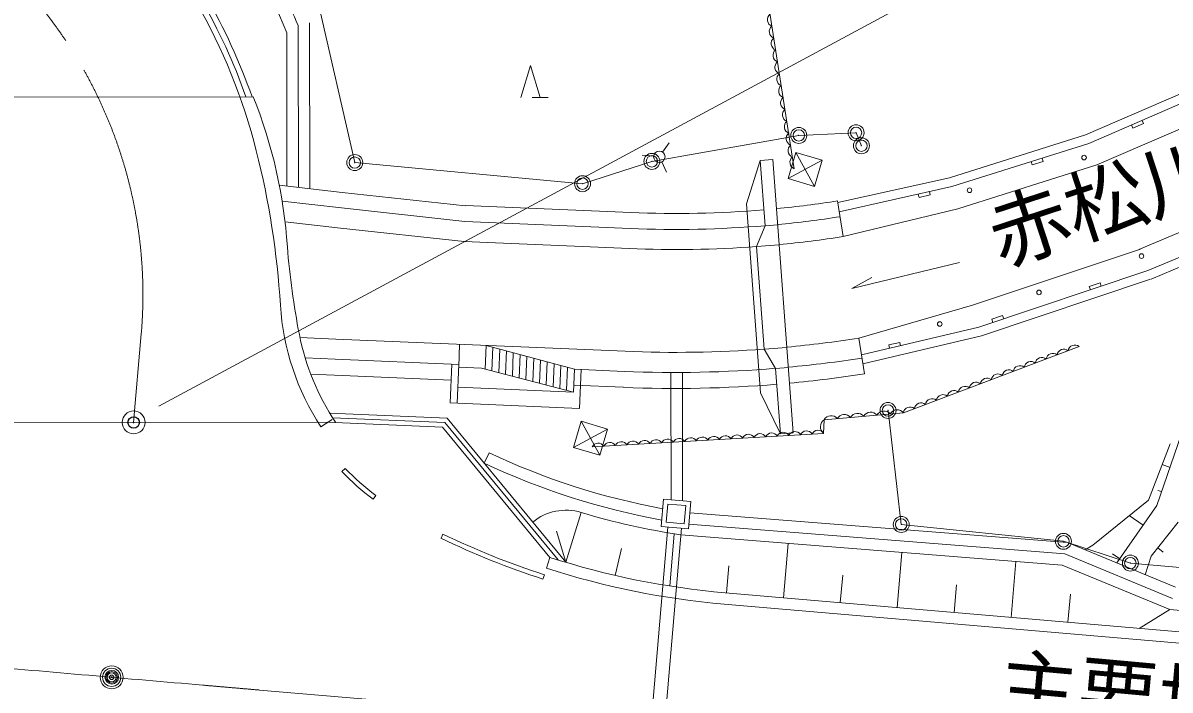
# Model space of a CAD drawing. Units: millimetres, scale not verified. Extents: x 40000 to 680000, y 20000 to 380000.
# Drawn here: x 149734 to 199950, y 274425 to 303626 of the extents above; entities that cross this region are included whole.
import ezdxf
from ezdxf.enums import TextEntityAlignment as Align

# ---------------------------------------------------------------- set-up
doc = ezdxf.new("R2010")
doc.units = ezdxf.units.MM
doc.header["$LTSCALE"] = 1000
doc.header["$PDMODE"] = 32
doc.header["$PDSIZE"] = 500
doc.linetypes.add('CHAIN', pattern=[18.5, 12, -1.5, 3.5, -1.5])
for name, color, linetype, lineweight in [('M-BGD', 7, 'Continuous', 13), ('M-BMK', 2, 'CHAIN', 13), ('M-BMK-ROW', 30, 'Continuous', 13), ('M-BMK-SRVR', 3, 'Continuous', 13), ('M-STR-HTXT', 7, 'Continuous', 13), ('M-STR-STR1', 1, 'Continuous', 13)]:
    doc.layers.add(name, color=color, linetype=linetype, lineweight=lineweight)
doc.layers.add('M-OTRS', color=6, linetype='Continuous')
doc.styles.add('ＭＳ ゴシック', font='')
doc.styles.get('ＭＳ ゴシック').set_extended_font_data('MS Gothic')

msp = doc.modelspace()

# ---------------------------------------------------------------- linework, layer by layer
at = {"layer": 'M-BGD'}
for p, q in [((155684, 286850), (218501, 320668)), ((161281, 303192), (160533, 304969)), ((182353, 304525), (183502, 297241)), ((161791, 296432), (161781, 303521)), ((162291, 296374), (162281, 303626)), ((161291, 296490), (161281, 303192)), ((161288, 298892), (161283, 301892)), ((171534, 300364), (171954, 301764)), ((171954, 301764), (172374, 300364)), ((172724, 300364), (172024, 300364)), ((200403, 300521), (196254, 298727)), ((196394, 298352), (200591, 300166)), ((198722, 299358), (198781, 299221)), ((196743, 297414), (201063, 299281)), ((198263, 299160), (198322, 299022)), ((198322, 299022), (198781, 299221)), ((177734, 297974), (178020, 298384)), ((196254, 298727), (190296, 296850)), ((190400, 296463), (196394, 298352)), ((177343, 297790), (176844, 297832)), ((183229, 296811), (183567, 297962)), ((183567, 297962), (184719, 297623)), ((183567, 297962), (184380, 296472)), ((177698, 297542), (177911, 297090)), ((182565, 297653), (182007, 297611)), ((182219, 294749), (182007, 297611)), ((183455, 285686), (182565, 297653)), ((183229, 296811), (184719, 297623)), ((184719, 297623), (184380, 296472)), ((190659, 295496), (196743, 297414)), ((193873, 297558), (193919, 297415)), ((193919, 297415), (194395, 297565)), ((194350, 297708), (194395, 297565)), ((184380, 296472), (183229, 296811)), ((190296, 296850), (185409, 295761)), ((163705, 296209), (160956, 296529)), ((185470, 295365), (190400, 296463)), ((163676, 295527), (161082, 295825)), ((169108, 295618), (163705, 296209)), ((185640, 294274), (185397, 295836)), ((188930, 296136), (188962, 295989)), ((188962, 295989), (189450, 296098)), ((189418, 296244), (189450, 296098)), ((169079, 294936), (163676, 295527)), ((176348, 295329), (169109, 295636)), ((185640, 294274), (190659, 295496)), ((163638, 294648), (161209, 294914)), ((176319, 294629), (169079, 294936)), ((182778, 294791), (182219, 294749)), ((201821, 295071), (198583, 293705)), ((169042, 294057), (163638, 294648)), ((181846, 293839), (182219, 294749)), ((176282, 293750), (169042, 294057)), ((182843, 293913), (181846, 293839)), ((182180, 289351), (181846, 293839)), ((202244, 294164), (198971, 292783)), ((202413, 293801), (199127, 292415)), ((198654, 293731), (191309, 291271)), ((186024, 292002), (190732, 293146)), ((198971, 292783), (191583, 290308)), ((191693, 289923), (199099, 292404)), ((196889, 292244), (196415, 292085)), ((196463, 291943), (196415, 292085)), ((196937, 292102), (196889, 292244)), ((191309, 291271), (186331, 289828)), ((192622, 290815), (192148, 290656)), ((192670, 290672), (192622, 290815)), ((191583, 290308), (186445, 289095)), ((192196, 290514), (192148, 290656)), ((163433, 289791), (161860, 289858)), ((176091, 289254), (163433, 289791)), ((186574, 288266), (186331, 289828)), ((186507, 288699), (191693, 289923)), ((168852, 289561), (168809, 288562)), ((170014, 289512), (169970, 288478)), ((173873, 288468), (170014, 289512)), ((170311, 289432), (170267, 288400)), ((170607, 289351), (170564, 288322)), ((170904, 289271), (170861, 288245)), ((183177, 289426), (182180, 289351)), ((182180, 289351), (182684, 288506)), ((188123, 289645), (187636, 289531)), ((187670, 289385), (187636, 289531)), ((188157, 289499), (188123, 289645)), ((195968, 289457), (188281, 286566)), ((163395, 288912), (162089, 288960)), ((168814, 288682), (163395, 288912)), ((171201, 289191), (171158, 288167)), ((171498, 289110), (171455, 288089)), ((171795, 289030), (171752, 288012)), ((172092, 288950), (172049, 287934)), ((172389, 288869), (172346, 287857)), ((172686, 288789), (172643, 287779)), ((163366, 288212), (162331, 288251)), ((168443, 286996), (168515, 288695)), ((168742, 286984), (168814, 288682)), ((169808, 288520), (168809, 288562)), ((173831, 287468), (169808, 288520)), ((172982, 288709), (172940, 287701)), ((173279, 288628), (173237, 287624)), ((173576, 288548), (173534, 287546)), ((173873, 288468), (173831, 287468)), ((176054, 288375), (173873, 288468)), ((174173, 288455), (174101, 286756)), ((178101, 288327), (178106, 282754)), ((178601, 288328), (178606, 282710)), ((183242, 288548), (182684, 288506)), ((182897, 285644), (182684, 288506)), ((168485, 287995), (163366, 288212)), ((176024, 287676), (173843, 287768)), ((173831, 287468), (168772, 287683)), ((174101, 286756), (168443, 286996)), ((162775, 285945), (163277, 286274)), ((168300, 286330), (163162, 286548)), ((168202, 286134), (163289, 286342)), ((168300, 286330), (173503, 280016)), ((184802, 286258), (184784, 285662)), ((188281, 286566), (184802, 286258)), ((168105, 285938), (163051, 286152)), ((168105, 285938), (172806, 280233)), ((168202, 286134), (173157, 280122)), ((173837, 285040), (174176, 286191)), ((173837, 285040), (175327, 285852)), ((174176, 286191), (175327, 285852)), ((174176, 286191), (174989, 284701)), ((175327, 285852), (174989, 284701)), ((200602, 286058), (199369, 282501)), ((184784, 285662), (174655, 285067)), ((183455, 285686), (182897, 285644)), ((170139, 284809), (169926, 284357)), ((174989, 284701), (173837, 285040)), ((199951, 285209), (199004, 282743)), ((199949, 284173), (199599, 284295)), ((163696, 283989), (163840, 284128)), ((165065, 282776), (165185, 282935)), ((177673, 281586), (177776, 282782)), ((178971, 282679), (177776, 282782)), ((199004, 282743), (196563, 280768)), ((199580, 283110), (199417, 283167)), ((177889, 281768), (177958, 282566)), ((178755, 282497), (177958, 282566)), ((178686, 281700), (178755, 282497)), ((178869, 281483), (178971, 282679)), ((199369, 282501), (197616, 279989)), ((174171, 282198), (173503, 280016)), ((178686, 281700), (177889, 281768)), ((195464, 280879), (178929, 282185)), ((198769, 281642), (198164, 282064)), ((199130, 280286), (200303, 281769)), ((168121, 281248), (168035, 281068)), ((173098, 281378), (173503, 280016)), ((176371, 262952), (177972, 281561)), ((176969, 262900), (178570, 281509)), ((178869, 281483), (177673, 281586)), ((178051, 278979), (178247, 281259)), ((195228, 279895), (178540, 281213)), ((195346, 280387), (178886, 281687)), ((183230, 280842), (183025, 278465)), ((195464, 280879), (200182, 278929)), ((196563, 280768), (196239, 280559)), ((172652, 279758), (172806, 280233)), ((175666, 279442), (175937, 280617)), ((188214, 280449), (188007, 278036)), ((195346, 280387), (200062, 278437)), ((197745, 280173), (197433, 280390)), ((198867, 279472), (199130, 280286)), ((199416, 280648), (199646, 280465)), ((180636, 279859), (180534, 278679)), ((193199, 280055), (192988, 277608)), ((195228, 279895), (199942, 277946)), ((172498, 279282), (172559, 279472)), ((185619, 279448), (185516, 278251)), ((190602, 279037), (190498, 277822)), ((207236, 276382), (180469, 278685)), ((195585, 278626), (195479, 277393)), ((207193, 275884), (180426, 278187)), ((198593, 277126), (199942, 277946)), ((207515, 277294), (199942, 277946))]:
    msp.add_line(p, q, dxfattribs=at)
msp.add_lwpolyline([(182007, 297611), (181406, 295711), (182021, 287434), (182897, 285644)], dxfattribs=at)
for centre, radius in [((177592, 297769), 250), ((196185, 297733), 100), ((191173, 296303), 100), ((198699, 293422), 100), ((194211, 291832), 100), ((189867, 290449), 100)]:
    msp.add_circle(centre, radius, dxfattribs=at)
for centre, radius, start, end in [((134985, 291719), 29280, 23.7708, 26.9233), ((134985, 291719), 25750, 14.1848, 29.8855), ((134985, 291719), 26000, 19.4822, 29.8887), ((134985, 291719), 26250, 19.2901, 29.8919), ((182630, 303769), 306, 129.6383, 248.2879), ((182712, 303249), 306, 129.6383, 248.2879), ((182794, 302728), 306, 129.6383, 248.2879), ((182876, 302208), 306, 129.6383, 248.2879), ((182958, 301688), 306, 129.6383, 248.2879), ((183041, 301167), 306, 129.6383, 248.2879), ((183123, 300647), 306, 129.6383, 248.2879), ((183205, 300127), 306, 129.6383, 248.2879), ((183287, 299606), 306, 129.6383, 248.2879), ((183369, 299086), 306, 129.6383, 248.2879), ((183451, 298566), 306, 129.6383, 248.2879), ((124078, 288962), 37000, 3.5826, 14.1848), ((183533, 298045), 306, 129.6383, 248.2879), ((183615, 297525), 306, 129.6383, 248.2879), ((178304, 341457), 46170, 275.4948, 278.8374), ((178304, 341457), 46170, 267.5724, 274.7998), ((178304, 341457), 46870, 275.4763, 278.8374), ((178304, 341457), 46870, 267.5724, 274.7917), ((178304, 341457), 47750, 275.4538, 278.8374), ((178304, 341457), 47750, 267.5724, 274.2538), ((171984, 291961), 11000, 183.5826, 213.1541), ((178304, 341457), 52250, 275.3504, 278.8374), ((178304, 341457), 52250, 267.5724, 274.2538), ((195298, 289051), 295, 50.0041, 171.2224), ((195778, 289232), 295, 50.0041, 171.2224), ((178304, 341457), 53130, 275.3322, 278.8374), ((193857, 288509), 295, 50.0041, 171.2224), ((194337, 288690), 295, 50.0041, 171.2224), ((194818, 288870), 295, 50.0041, 171.2224), ((178304, 341457), 53130, 267.5724, 274.7283), ((178304, 341457), 53830, 275.3182, 278.8374), ((192415, 287967), 295, 50.0041, 171.2224), ((192896, 288148), 295, 50.0041, 171.2224), ((193376, 288328), 295, 50.0041, 171.2224), ((178304, 341457), 53830, 267.5724, 274.7221), ((191454, 287605), 295, 50.0041, 171.2224), ((191935, 287786), 295, 50.0041, 171.2224), ((190013, 287063), 295, 50.0041, 171.2224), ((190494, 287244), 295, 50.0041, 171.2224), ((190974, 287425), 295, 50.0041, 171.2224), ((188572, 286521), 295, 50.0041, 171.2224), ((189052, 286702), 295, 50.0041, 171.2224), ((189533, 286883), 295, 50.0041, 171.2224), ((185014, 285953), 370, 124.767, 231.7182), ((185111, 286077), 357, 40.5286, 149.6043), ((185690, 286128), 357, 40.5286, 149.6043), ((186270, 286180), 357, 40.5286, 149.6043), ((186850, 286231), 357, 40.5286, 149.6043), ((187429, 286282), 357, 40.5286, 149.6043), ((188009, 286334), 357, 40.5286, 149.6043), ((183526, 285449), 290, 32.1741, 154.5593), ((184033, 285478), 290, 32.1741, 154.5593), ((184539, 285508), 290, 32.1741, 154.5593), ((174916, 284942), 290, 32.1741, 154.5593), ((175423, 284972), 290, 32.1741, 154.5593), ((175929, 285002), 290, 32.1741, 154.5593), ((176436, 285032), 290, 32.1741, 154.5593), ((176942, 285061), 290, 32.1741, 154.5593), ((177448, 285091), 290, 32.1741, 154.5593), ((177955, 285121), 290, 32.1741, 154.5593), ((178461, 285151), 290, 32.1741, 154.5593), ((178968, 285181), 290, 32.1741, 154.5593), ((179474, 285210), 290, 32.1741, 154.5593), ((179981, 285240), 290, 32.1741, 154.5593), ((180487, 285270), 290, 32.1741, 154.5593), ((180994, 285300), 290, 32.1741, 154.5593), ((181500, 285330), 290, 32.1741, 154.5593), ((182007, 285359), 290, 32.1741, 154.5593), ((182513, 285389), 290, 32.1741, 154.5593), ((183020, 285419), 290, 32.1741, 154.5593), ((183426, 313058), 31218, 244.8091, 259.5043), ((183426, 313058), 31718, 244.8091, 259.5926), ((171984, 291961), 11500, 223.8843, 233.0111), ((171984, 291961), 11300, 223.8843, 233.0111), ((173503, 280016), 2282, 72.9843, 129.4923), ((183426, 313058), 32218, 253.3053, 261.276), ((183426, 313058), 35300, 244.3057, 252.0704), ((183426, 313058), 35500, 244.3057, 252.0704), ((183426, 313058), 34500, 252.0704, 265.0824), ((183426, 313058), 35000, 252.0704, 265.0824)]:
    msp.add_arc(centre, radius, start, end, dxfattribs=at)
at = {"layer": 'M-BMK'}
for p, q in [((154913, 290012), (154580, 286140)), ((223485, 268972), (160095, 274425))]:
    msp.add_line(p, q, dxfattribs=at)
msp.add_arc((134987, 291727), 20000, 355.0811, 103.7908, dxfattribs=at)
for points in [[(157603, 274640), (152621, 275070), (147640, 275505), (142660, 275947), (137680, 276401)], [(160095, 274425), (159472, 274479), (158849, 274532), (158226, 274586), (157603, 274640)]]:
    msp.add_spline(points, degree=3, dxfattribs=at)
at = {"layer": 'M-BMK-ROW'}
for p, q in [((164260, 297513), (162647, 304578)), ((186204, 298820), (183699, 298704)), ((186440, 298252), (186204, 298820)), ((183699, 298704), (177269, 297567)), ((174230, 296590), (164260, 297513)), ((177269, 297567), (174230, 296590)), ((188183, 281672), (187603, 286662)), ((195283, 280935), (188183, 281672)), ((198212, 279981), (195283, 280935)), ((208215, 279120), (198212, 279981))]:
    msp.add_line(p, q, dxfattribs=at)
for centre in [(183699, 298704), (186204, 298820), (186440, 298252), (164260, 297513), (177269, 297567), (174230, 296590), (187603, 286662), (188183, 281672), (195283, 280935), (198212, 279981)]:
    msp.add_circle(centre, 350, dxfattribs=at)
for p in [(183699, 298704), (186204, 298820), (186440, 298252), (177269, 297567), (164260, 297513), (174230, 296590), (187603, 286662), (188183, 281672), (195283, 280935), (198212, 279981)]:
    msp.add_point(p, dxfattribs=at)
at = {"layer": 'M-BMK-SRVR'}
for centre, radius in [((154580, 286140), 500), ((153620, 274983), 500), ((153620, 274983), 400), ((153620, 274983), 300), ((153620, 274983), 200), ((153620, 274983), 100), ((153620, 274983), 20)]:
    msp.add_circle(centre, radius, dxfattribs=at)
for p in [(154580, 286140), (153620, 274983)]:
    msp.add_point(p, dxfattribs=at)
at = {"layer": 'M-OTRS'}
msp.add_point((154580, 286140), dxfattribs=at)
at = {"layer": 'M-STR-HTXT'}
msp.add_line((186901, 292480), (186024, 292002), dxfattribs=at)
at = {"layer": 'M-STR-STR1'}
for p, q in [((145599, 300371), (159817, 300390)), ((145490, 286128), (163051, 286152))]:
    msp.add_line(p, q, dxfattribs=at)
for centre, radius, start, end in [((139827, 292394), 21530, 3.7968, 21.8022), ((195601, 296552), 34400, 184.5564, 191.0029), ((172228, 292025), 10592, 191.0928, 213.668)]:
    msp.add_arc(centre, radius, start, end, dxfattribs=at)

# ---------------------------------------------------------------- texts
at = {"layer": 'M-BGD', "style": 'ＭＳ ゴシック'}
for s, rotation, p in [('赤松川', 18.109, (192760, 292238)), ('主要地方萩篠生線', 354.829, (192259, 272645))]:
    msp.add_text(s, height=2566, rotation=rotation, dxfattribs=at).set_placement(p, align=Align.BOTTOM_LEFT)

doc.saveas('drawing.dxf')
